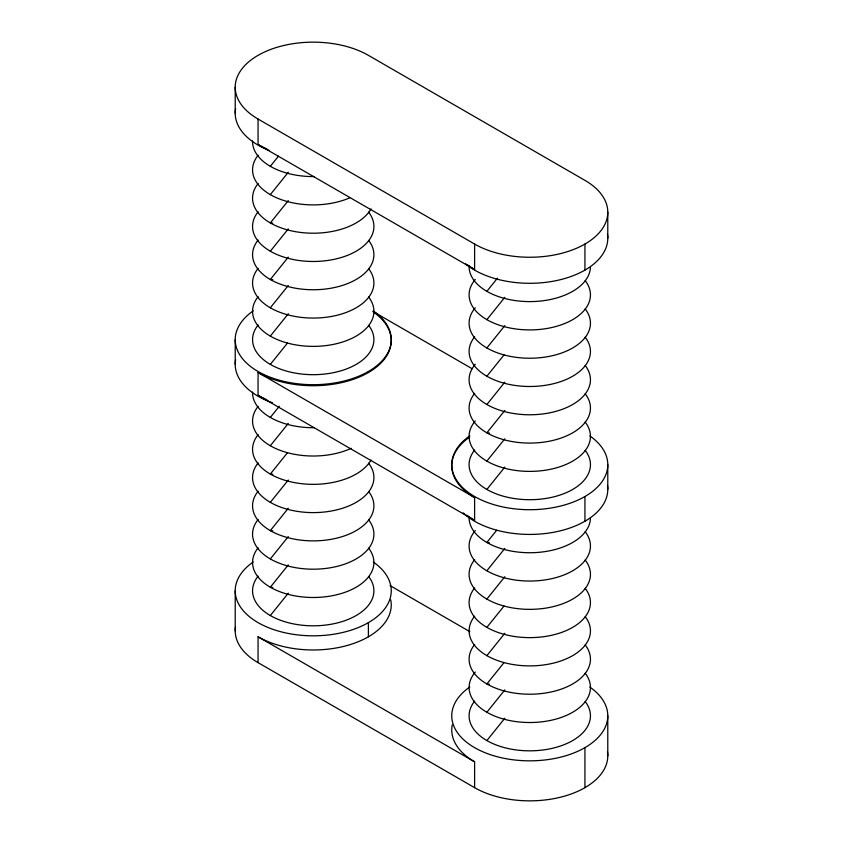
<?xml version="1.0" encoding="UTF-8"?>
<svg xmlns="http://www.w3.org/2000/svg" width="843" height="843" viewBox="0 0 843 843"><rect width="100%" height="100%" fill="white"/><g stroke="black" fill="none" stroke-linecap="round" stroke-linejoin="round"><path stroke-width="1.26" d="M270.318 166.324L278.485 156.166M270.318 194.628L288.285 172.278M288.285 200.592L270.318 222.942L272.816 223.163M270.329 251.214L288.285 228.896M288.285 257.136L270.318 279.497L272.816 279.718M270.318 307.8L288.285 285.45M270.318 336.115L288.285 313.765M270.318 364.429L287.474 343.09M270.318 417.443L279.307 406.273M270.318 445.757L288.285 423.407M287.474 452.733L270.318 474.072L272.816 474.293M270.329 502.344L288.285 480.025M288.285 508.266L270.318 530.616L272.816 530.837M270.318 558.93L288.285 536.58M486.864 291.341L497.486 278.137M288.285 564.894L270.318 587.244L272.816 587.466M486.864 319.655L504.831 297.305M270.318 615.548L288.285 593.198M486.864 347.959L504.831 325.609M486.864 376.231L504.019 354.935M486.864 404.514L504.831 382.164M504.831 410.467L486.864 432.817L489.361 433.049M486.864 461.132L504.831 438.781M486.864 489.446L504.831 467.096M496.664 530.279L486.864 542.47L489.361 542.692M486.864 570.774L504.831 548.424M486.864 599.088L504.831 576.738M486.864 627.361L504.019 606.054M486.864 655.643L504.831 633.283M504.019 662.619L486.864 683.947L489.361 684.168M486.864 712.261L504.831 689.911M486.864 740.575L504.831 718.225M584.937 244.059A78.02 45.037 0 0 0 584.937 180.36L368.391 55.343A78.02 45.037 0 0 0 258.063 55.343A78.02 45.037 0 0 0 258.063 119.042L474.609 244.059A78.02 45.037 0 0 0 584.937 244.059L584.937 270.108M258.063 119.042L258.063 144.522L474.609 269.539L474.609 244.059M372.954 311.467L472.112 368.718M258.063 372.532L474.609 497.549L474.609 520.352L258.063 395.335L258.063 372.532A78.02 45.037 0 0 0 365.757 373.986A78.02 45.037 0 0 0 373.301 311.952M390.046 585.59L469.825 631.649M474.609 787.657L258.063 662.64L258.063 636.781L474.609 761.809L474.609 787.657A78.02 45.037 0 0 0 562.745 796.635A78.02 45.037 0 0 0 607.487 751.882M607.782 212.215L607.782 238.253M607.782 464.672L607.782 489.383M607.782 715.802L607.782 755.813M584.937 496.527L584.937 521.237M584.937 747.646L584.937 787.657M368.391 371.5L368.391 372.532M368.391 622.629L368.391 636.781M235.218 87.187L235.218 113.236M235.218 339.655L235.218 364.366M235.218 590.785L235.218 630.785M269.001 150.339A78.02 45.037 0 0 1 235.629 108.589M266.904 148.916A78.02 45.037 0 0 1 258.063 144.522M373.301 310.919A78.02 45.037 0 0 1 366.61 372.501A78.02 45.037 0 0 1 259.728 372.437A78.02 45.037 0 0 1 253.258 310.846M272.584 402.817A78.02 45.037 0 0 1 235.629 359.708M266.904 399.73A78.02 45.037 0 0 1 258.063 395.335M589.847 435.936A78.02 45.037 0 0 1 583.145 497.518A78.02 45.037 0 0 1 476.274 497.454A78.02 45.037 0 0 1 469.804 435.863M607.487 485.463A78.02 45.037 0 0 1 554.136 532.175A78.02 45.037 0 0 1 463.176 512.85M474.609 497.549A78.02 45.037 0 0 1 469.699 436.969M474.609 520.352A78.02 45.037 0 0 1 467.001 515.252M390.752 599.889A78.02 45.037 0 0 1 347.074 645.517A78.02 45.037 0 0 1 258.063 636.781M474.609 761.809A78.02 45.037 0 0 1 452.248 724.917M368.633 325.366A60.675 35.037 0 0 1 312.858 374.682A60.675 35.037 0 0 1 258.137 324.976M368.633 297.052A60.675 35.037 0 0 1 312.858 346.378A60.675 35.037 0 0 1 258.137 296.662M368.633 268.738A60.675 35.037 0 0 1 312.858 318.064A60.675 35.037 0 0 1 258.137 268.359M368.633 240.434A60.675 35.037 0 0 1 312.858 289.75A60.675 35.037 0 0 1 258.137 240.044M368.633 212.162A60.675 35.027 0 0 1 312.858 261.478A60.675 35.027 0 0 1 258.137 211.772M314.334 176.577A60.675 35.037 0 0 1 252.563 140.907M350.024 197.715A60.675 35.037 0 0 1 275.271 197.188A60.675 35.037 0 0 1 258.137 155.186M371.004 208.874A60.675 35.037 0 0 1 291.204 230.813A60.675 35.037 0 0 1 258.137 183.489M314.334 427.707A60.675 35.037 0 0 1 252.563 392.037M351.183 448.318A60.675 35.037 0 0 1 275.851 448.581A60.675 35.037 0 0 1 258.137 406.315M371.004 460.004A60.675 35.037 0 0 1 291.204 481.943A60.675 35.037 0 0 1 258.137 434.619M368.633 463.281A60.675 35.027 0 0 1 312.858 512.607A60.675 35.027 0 0 1 258.137 462.902M373.301 562.039A78.02 45.037 0 0 1 366.61 623.63A78.02 45.037 0 0 1 259.728 623.557A78.02 45.037 0 0 1 253.258 561.965M258.063 662.64A78.02 45.037 0 0 1 235.513 626.865M368.633 576.496A60.675 35.037 0 0 1 312.858 625.812A60.675 35.037 0 0 1 258.137 576.106M368.633 548.182A60.675 35.037 0 0 1 312.858 597.497A60.675 35.037 0 0 1 258.137 547.792M368.633 519.868A60.675 35.037 0 0 1 312.858 569.194A60.675 35.037 0 0 1 258.137 519.478M368.633 491.564A60.675 35.037 0 0 1 312.858 540.879A60.675 35.037 0 0 1 258.137 491.174M589.847 687.066A78.02 45.037 0 0 1 583.145 748.647A78.02 45.037 0 0 1 476.274 748.584A78.02 45.037 0 0 1 469.804 686.992M585.179 450.383A60.675 35.037 0 0 1 529.404 499.709A60.675 35.037 0 0 1 474.672 449.993M585.179 422.069A60.675 35.037 0 0 1 528.666 471.385A60.675 35.037 0 0 1 475.304 420.91M585.179 393.765A60.675 35.037 0 0 1 529.404 443.081A60.675 35.037 0 0 1 474.672 393.375M585.179 365.451A60.675 35.037 0 0 1 528.666 414.767A60.675 35.037 0 0 1 475.304 364.292M585.168 337.179A60.675 35.027 0 0 1 529.404 386.494A60.675 35.027 0 0 1 474.683 336.789M607.487 234.333A78.02 45.037 0 0 1 556.159 280.645A78.02 45.037 0 0 1 465.505 263.796M474.609 269.539A78.02 45.037 0 0 1 467.001 264.439M590.437 267.21A60.675 35.037 0 0 1 528.666 301.594A60.675 35.037 0 0 1 469.098 265.924M585.179 280.593A60.675 35.037 0 0 1 528.666 329.908A60.675 35.037 0 0 1 475.304 279.433M585.179 308.907A60.675 35.037 0 0 1 528.666 358.222A60.675 35.037 0 0 1 475.304 307.748M590.437 518.34A60.675 35.037 0 0 1 528.666 552.723A60.675 35.037 0 0 1 469.098 517.054M585.179 531.722A60.675 35.037 0 0 1 528.666 581.038A60.675 35.037 0 0 1 475.304 530.563M585.179 560.026A60.675 35.037 0 0 1 529.404 609.352A60.675 35.037 0 0 1 474.672 559.636M585.168 588.309A60.675 35.027 0 0 1 529.404 637.624A60.675 35.027 0 0 1 474.683 587.919M585.179 701.513A60.675 35.037 0 0 1 529.404 750.828A60.675 35.037 0 0 1 474.672 701.123M585.179 673.199A60.675 35.037 0 0 1 528.666 722.514A60.675 35.037 0 0 1 475.304 672.04M585.179 644.884A60.675 35.037 0 0 1 529.404 694.21A60.675 35.037 0 0 1 474.672 644.505M585.179 616.581A60.675 35.037 0 0 1 529.404 665.896A60.675 35.037 0 0 1 474.672 616.191"/></g></svg>
